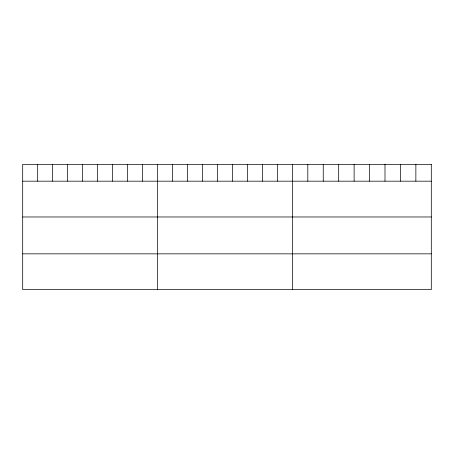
<?xml version="1.0" encoding="UTF-8"?>
<svg xmlns="http://www.w3.org/2000/svg" width="454" height="454" viewBox="0 0 454 454"><rect width="100%" height="100%" fill="white"/><g stroke="black" fill="none" stroke-linecap="round" stroke-linejoin="round"><path stroke-width="0.68" d="M22.7 181.18L431.3 181.18M22.7 216.972L431.3 216.972M22.7 253.843L431.3 253.843M415.864 164.365L415.864 181.18M400.428 164.365L400.428 181.18M384.992 164.365L384.992 181.18M369.556 164.365L369.556 181.18M354.12 164.365L354.12 181.18M338.684 164.365L338.684 181.18M323.248 164.365L323.248 181.18M307.812 164.365L307.812 181.18M292.376 164.365L292.376 289.635M277.394 164.365L277.394 181.18M262.412 164.365L262.412 181.18M247.43 164.365L247.43 181.18M232.448 164.365L232.448 181.18M217.466 164.365L217.466 181.18M202.484 164.365L202.484 181.18M187.502 164.365L187.502 181.18M172.52 164.365L172.52 181.18M157.538 164.365L157.538 289.635M142.556 164.365L142.556 181.18M127.574 164.365L127.574 181.18M112.592 164.365L112.592 181.18M97.61 164.365L97.61 181.18M82.628 164.365L82.628 181.18M67.646 164.365L67.646 181.18M52.664 164.365L52.664 181.18M37.682 164.365L37.682 181.18M431.3 164.365L22.7 164.365L22.7 289.635L431.3 289.635L431.3 164.365"/></g></svg>
